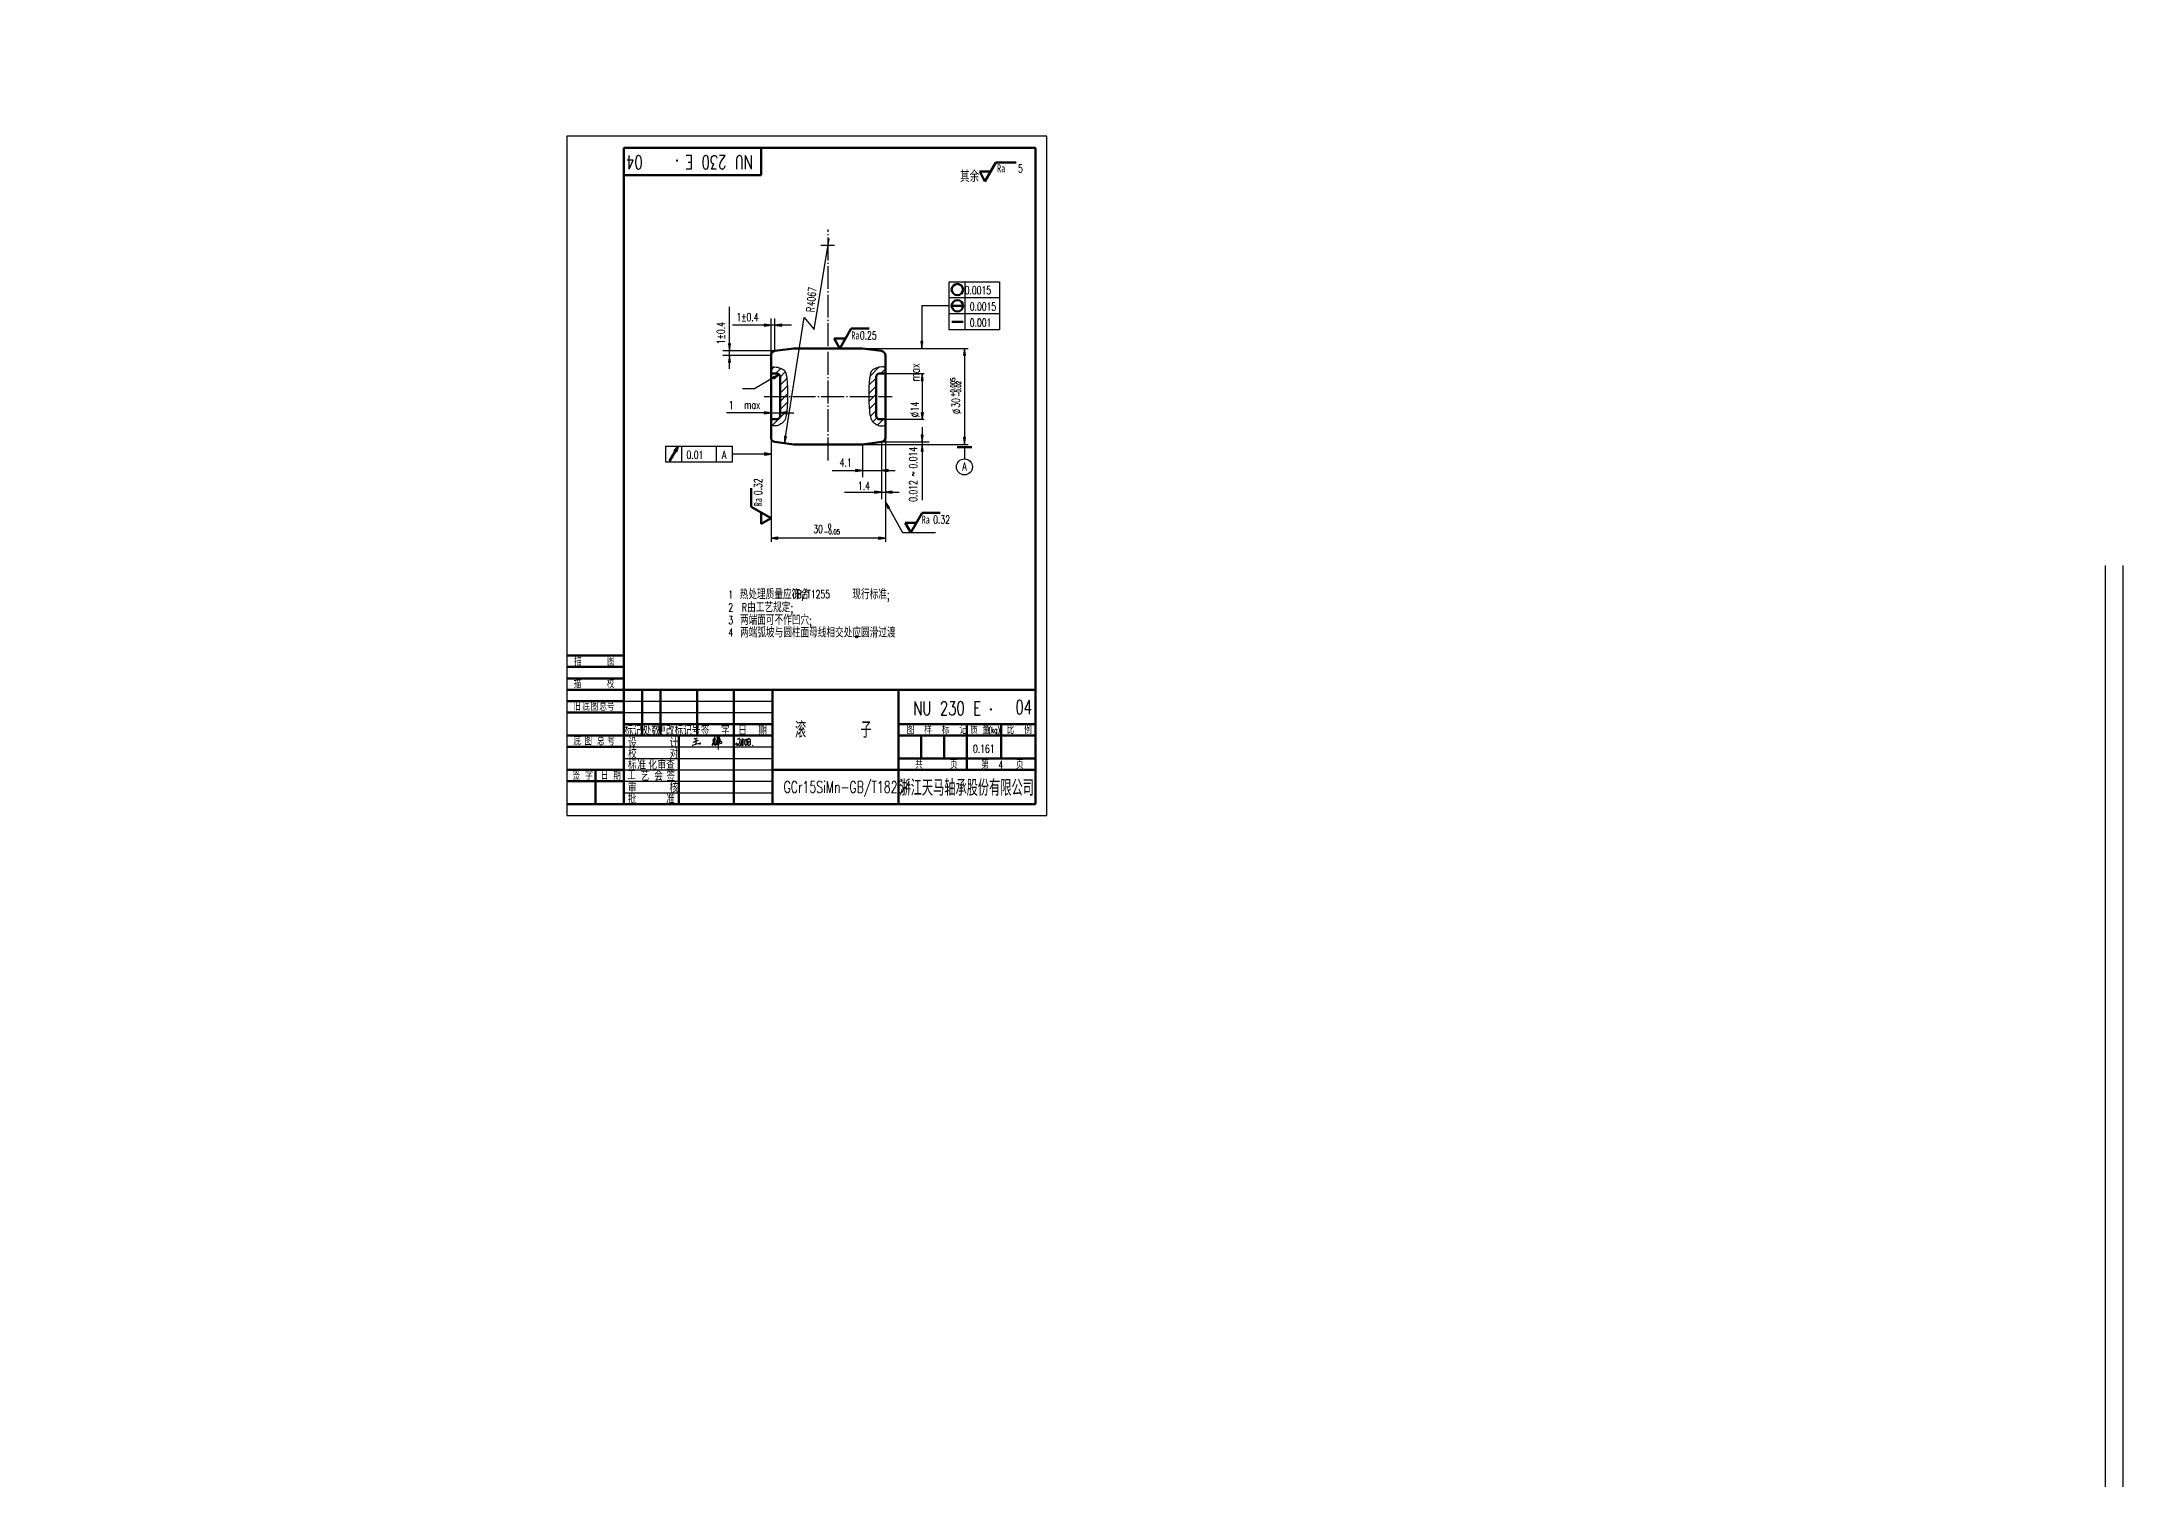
# Model space of a CAD drawing. Extents: x -919 to 2761, y -2175 to 1949.
# Drawn here: x -3 to 914, y -290 to 338 of the extents above; entities that cross this region are included whole.
import ezdxf
from ezdxf.enums import TextEntityAlignment as Align

# ---------------------------------------------------------------- set-up
doc = ezdxf.new("R2010")
doc.units = 0
doc.header["$MEASUREMENT"] = 0
doc.linetypes.add('CENTER', pattern=[12.5, 10, -1, 0.5, -1])
doc.layers.get('0').update_dxf_attribs({"linetype": 'CONTINUOUS'})
doc.layers.add('1', color=7, linetype='CONTINUOUS', lineweight=50)
doc.layers.add('粗实线', color=7, linetype='CONTINUOUS', lineweight=50)
for name, color, linetype in [('2', 7, 'CONTINUOUS'), ('3', 7, 'CENTER'), ('90', 7, 'CONTINUOUS'), ('文字', 7, 'CONTINUOUS')]:
    doc.layers.add(name, color=color, linetype=linetype)
doc.styles.add('HZ', font='txt.shx', dxfattribs={"width": 0.7, "bigfont": 'HZTXT.shx'})
doc.dimstyles.get("Standard").update_dxf_attribs({"dimtxt": 0.18, "dimasz": 0.18, "dimexe": 0.18, "dimexo": 0.0625, "dimgap": 0.09, "dimtad": 0, "dimtih": 1, "dimtoh": 1, "dimdec": 4, "dimzin": 0, "dimdsep": 46, "dimtxsty": 'Standard', "dimcen": 0.09, "dimadec": 0, "dimazin": 0, "dimtfac": 1, "dimtdec": 4, "dimtofl": 0, "dimtmove": 0, "dimatfit": 3, "dimfxl": 0, "dimtolj": 1, "dimtzin": 0, "dimarcsym": 0})

# ---------------------------------------------------------------- blocks, each defined once
blk = doc.blocks.new('BLK', base_point=(1, 0))
for points in [[(0, 0), (1, 0), (0, 0.15), (0, -0.15), (1, 0)], [(0, 0.07), (0.5, 0), (0, -0.07)]]:
    blk.add_lwpolyline(points)
blk = doc.blocks.new('*X5')
at = {"color": 0}
for p, q in [((-82.14, 62.81), (-80.77, 64.19)), ((-80.13, 61.29), (-77.88, 63.54)), ((-78.14, 59.74), (-75.92, 61.97)), ((-78.14, 56.21), (-75.22, 59.13)), ((-78.14, 52.67), (-74.96, 55.85)), ((-78.14, 49.13), (-74.88, 52.39)), ((-78.14, 45.6), (-74.94, 48.8)), ((-81.67, 38.54), (-75.2, 45.01))]:
    blk.add_line(p, q, dxfattribs=at)
blk = doc.blocks.new('*X4')
at = {"color": 0}
for p, q in [((-39.4, 52.52), (-36.14, 55.78)), ((-39.31, 56.15), (-36.14, 59.31)), ((-38.92, 60.07), (-34.97, 64.03)), ((-34.17, 61.29), (-32.14, 63.31)), ((-39.36, 49.03), (-36.14, 52.24)), ((-39.16, 45.69), (-36.14, 48.71)), ((-38.7, 42.62), (-36.14, 45.17)), ((-37.62, 40.17), (-35.86, 41.92)), ((-35.52, 38.73), (-32.96, 41.29))]:
    blk.add_line(p, q, dxfattribs=at)

msp = doc.modelspace()

# ---------------------------------------------------------------- linework, layer by layer
for p, q in [((899.63, 108.98), (899.63, -2175.45)), ((907.33, 108.98), (907.33, -2175.45)), ((251.82, 29.67), (316.82, 29.67)), ((281.63, 30.29), (281.77, 30.34)), ((282.08, 31.78), (284.36, 32.61)), ((282.58, 33.26), (283.93, 33.65)), ((283.26, 33.46), (283.29, 30.84)), ((285.3, 31.09), (284.82, 30.72)), ((291.86, 33.07), (290.7, 32.18)), ((290.7, 32.18), (291.57, 32.49)), ((291.34, 32.41), (290.85, 32.8)), ((291.49, 34.05), (291.34, 32.41)), ((292.07, 30.53), (294.73, 31.45)), ((292.67, 34.29), (292.43, 33.66)), ((292.43, 33.66), (292.67, 33.72)), ((292.67, 32.3), (292.6, 32.26)), ((293.62, 33.72), (292.67, 32.3)), ((294.73, 31.45), (293.09, 33.66)), ((293.09, 33.66), (293.1, 32.25)), ((293.1, 32.25), (293.1, 28.62)), ((293.54, 33.63), (293.54, 33.63)), ((301.35, 33.05), (301.9, 33.27)), ((302.78, 30.46), (303.66, 33.09)), ((303.34, 32.91), (303.21, 30.66)), ((303.4, 33.02), (303.34, 32.91)), ((303.66, 33.09), (303.51, 33.14)), ((303.87, 33.18), (303.87, 32.96)), ((303.87, 32.96), (303.98, 32.85)), ((303.96, 30.59), (304.02, 33.22)), ((303.98, 32.85), (304.88, 32.98)), ((304.62, 32.09), (304.6, 31.21)), ((304.89, 32.73), (304.67, 32.38)), ((305.51, 33.13), (306.39, 33.3)), ((305.72, 30.85), (305.51, 33.13)), ((305.59, 30.61), (305.72, 30.85)), ((305.96, 31.03), (305.94, 30.8)), ((306.19, 31.78), (306.53, 31.96)), ((306.36, 31.79), (306.19, 31.79)), ((306.21, 31.65), (306.19, 31.78)), ((306.5, 31.9), (306.53, 31.95)), ((307.87, 30.45), (308.14, 30.28)), ((251.82, 24.67), (316.82, 24.67)), ((251.82, 19.67), (316.82, 19.67)), ((251.82, 14.67), (316.82, 14.67)), ((251.82, 9.67), (316.82, 9.67))]:
    msp.add_line(p, q)
at = {"const_width": 0.5, "flags": 128}
for points in [[(274.8, 286.05, 1), (275.3, 286.05, 1)], [(412.04, 46.08, 1), (412.54, 46.08, 1)]]:
    msp.add_lwpolyline(points, format="xyb", close=True, dxfattribs=at)
msp.add_lwpolyline([(303.34, 32.85, 0.1, 0, 0), (303.43, 33.11, 0, 0, 0)], format="xyseb")
msp.add_circle((920.63, 108.98), 1840)
for centre, radius, start, end in [((289.88, 8.02), 23.74, 101.59095, 109.97001), ((285.2, 31.18), 0.138, 319.37158, 130.66227), ((292.73, 29.97), 2.42, 137.0124, 164.12751), ((290.04, 30.56), 0.365, 348.91992, 11.66169), ((290.46, 30.49), 0.0632, 179.02593, 317.39464), ((287.66, 33.7), 4.32, 311.08873, 341.18939), ((290.94, 32.91), 0.146, 108.90051, 231.3566), ((292.26, 29.06), 4.22, 98.01467, 108.90051), ((291.17, 31.49), 0.246, 50.34839, 149.09561), ((288.91, 30.78), 2.58, 357.35477, 20.50803), ((291.34, 34.03), 0.158, 8.45256, 58.86145), ((291.8, 30.71), 0.32, 188.7009, 224.45631), ((291.62, 32.35), 0.149, 25.11652, 110.14669), ((291.68, 30.59), 0.154, 224.45631, 309.52176), ((291.69, 33.08), 0.164, 359.17144, 98.01467), ((291.64, 32.36), 0.129, 334.88348, 25.11652), ((291.5, 30.81), 0.437, 309.52176, 344.39943), ((311, 26.31), 19.57, 155.98558, 167.06169), ((305.07, 12.98), 21.95, 121.68271, 126.77396), ((292.02, 30.63), 0.113, 215.42008, 292.70689), ((292.55, 32.37), 0.123, 142.06032, 296.55181), ((293.91, 31.32), 1.84, 97.9203, 142.06032), ((292.94, 34.17), 0.3, 104.56783, 155.7329), ((292.11, 36.66), 3, 280.81666, 287.75239), ((293.28, 31.77), 0.559, 146.23037, 188.99417), ((292.88, 31.79), 0.186, 213.96754, 354.85772), ((293.39, 31.83), 0.623, 92.33967, 156.20507), ((292.97, 34.33), 0.162, 341.75408, 127.877), ((292.65, 36.37), 2.58, 278.14387, 288.0077), ((268.67, 61.69), 38.61, 309.19064, 310.65337), ((293.34, 32.03), 0.422, 299.37258, 86.83027), ((293.47, 33.76), 0.148, 296.71819, 98.97139), ((293.5, 32.72), 0.449, 315.44605, 70.72926), ((301.05, 30.72), 0.436, 39.28163, 162.21778), ((301.04, 30.94), 0.415, 192.53944, 247.10487), ((301.18, 31.27), 0.775, 247.10487, 312.89956), ((303.34, 32.97), 2.78, 225.29559, 244.49123), ((299.13, 33.48), 3.79, 312.89956, 332.46001), ((302.16, 32.8), 0.544, 16.1691, 119.06947), ((302.46, 30.91), 0.548, 234.67309, 305.32691), ((300.76, 32.63), 1.95, 332.46001, 9.34886), ((303.5, 30.65), 0.283, 176.74086, 283.09073), ((303.48, 33.05), 0.0932, 71.57506, 202.90276), ((289.02, 92.9), 64.2, 283.09073, 283.37519), ((303.89, 33.22), 0.039, 246.15434, 1.1942), ((303.84, 30.56), 0.123, 283.37519, 12.58356), ((303.97, 33.22), 0.0456, 358.8058, 181.1942), ((305.95, 31.18), 1.35, 178.80583, 208.5522), ((305.01, 32.16), 0.402, 147.70915, 191.03928), ((305.01, 30.67), 0.273, 208.5522, 288.96947), ((304.89, 32.91), 0.0678, 339.22672, 98.1254), ((306.94, 32.13), 2.13, 159.22672, 163.88305), ((305.75, 28.5), 2.02, 97.80026, 108.96947), ((305.46, 30.63), 0.128, 277.80026, 352.16586), ((306.69, 32.55), 0.818, 126.69897, 249.98147), ((306.61, 31.18), 0.69, 41.18823, 195.35088), ((306.47, 30.87), 0.534, 161.81652, 240.44937), ((306.51, 32.46), 0.813, 70.37403, 112.02258), ((306.51, 31.16), 0.813, 247.97742, 289.62597), ((306.5, 32.73), 0.771, 272.11997, 325.03289), ((306.38, 32.54), 0.791, 341.28446, 59.70183), ((306.14, 31.24), 1.07, 307.15715, 21.24512)]:
    msp.add_arc(centre, radius, start, end)
at = {"layer": '1'}
for p, q in [((431.82, 291.67), (251.82, 291.67)), ((251.82, 291.67), (251.82, 4.67)), ((311.82, 279.67), (311.82, 291.67)), ((431.82, 4.67), (431.82, 291.67)), ((251.82, 279.67), (311.82, 279.67)), ((395.24, 222.57), (400.03, 222.57)), ((395.24, 215.53), (400.24, 215.53)), ((326.14, 203.93), (317.88, 202.85)), ((326.14, 203.93), (356.14, 203.93)), ((356.14, 203.93), (364.4, 202.85)), ((316.14, 200.86), (316.14, 165)), ((316.14, 192.93), (318.64, 192.93)), ((363.64, 192.93), (366.14, 192.93)), ((366.14, 200.86), (366.14, 165)), ((320.14, 191.43), (320.14, 174.43)), ((362.14, 191.43), (362.14, 174.43)), ((316.14, 172.93), (318.64, 172.93)), ((363.64, 172.93), (366.14, 172.93)), ((271.77, 154.64), (275.35, 160.84)), ((273.72, 159.07), (275.35, 160.84)), ((274.68, 158.64), (273.72, 159.07)), ((273.91, 158.98), (274.75, 159.82)), ((274.45, 158.75), (274.77, 159.82)), ((275.35, 160.84), (274.68, 158.64)), ((326.14, 161.93), (317.88, 163.01)), ((326.14, 161.93), (356.14, 161.93)), ((356.14, 161.93), (364.4, 163.01)), ((397.54, 160.79), (403.94, 160.79)), ((226.82, 69.67), (251.82, 69.67)), ((226.82, 64.67), (251.82, 64.67)), ((226.82, 59.67), (251.82, 59.67)), ((226.82, 54.67), (251.82, 54.67)), ((226.82, 49.67), (251.82, 49.67)), ((251.82, 54.67), (431.82, 54.67)), ((259.82, 54.67), (259.82, 34.67)), ((267.82, 54.67), (267.82, 34.67)), ((283.82, 54.67), (283.82, 34.67)), ((299.82, 54.67), (299.82, 34.67)), ((316.82, 54.67), (316.82, 4.67)), ((371.82, 54.67), (371.82, 4.67)), ((226.82, 44.67), (251.82, 44.67)), ((371.82, 39.67), (431.82, 39.67)), ((401.82, 39.67), (401.82, 19.67)), ((416.82, 39.67), (416.82, 24.67)), ((226.82, 34.67), (251.82, 34.67)), ((226.82, 29.67), (251.82, 29.67)), ((371.82, 34.67), (431.82, 34.67)), ((381.82, 34.67), (381.82, 24.67)), ((391.82, 34.67), (391.82, 24.67)), ((226.82, 19.67), (251.82, 19.67)), ((239.32, 19.67), (239.32, 4.67)), ((316.82, 19.67), (371.82, 19.67)), ((371.82, 24.67), (431.82, 24.67)), ((371.82, 19.67), (431.82, 19.67)), ((226.82, 14.67), (251.82, 14.67)), ((226.82, 4.67), (431.82, 4.67))]:
    msp.add_line(p, q, dxfattribs=at)
for centre in [(397.64, 229.63), (397.64, 222.57)]:
    msp.add_circle(centre, 2.5, dxfattribs=at)
for centre, radius, start, end in [((318.14, 200.86), 2, 97.47061, 180), ((364.14, 200.86), 2, 360, 82.52939), ((318.64, 191.43), 1.5, 0, 90), ((363.64, 191.43), 1.5, 90, 180), ((318.64, 174.43), 1.5, 270, 0), ((363.64, 174.43), 1.5, 180, 270), ((318.14, 165), 2, 180, 262.52939), ((364.14, 165), 2, 277.47061, 0)]:
    msp.add_arc(centre, radius, start, end, dxfattribs=at)
at = {"layer": '2'}
for p, q in [((436.82, 296.67), (226.82, 296.67)), ((226.82, 296.67), (226.82, -0.33)), ((436.82, -0.33), (436.82, 296.67)), ((335.05, 212.2), (341.64, 252.04)), ((337.89, 249.04), (343.89, 249.04)), ((393.99, 233.08), (415.99, 233.08)), ((393.99, 212.08), (393.99, 233.08)), ((400.99, 212.08), (400.99, 233.08)), ((415.99, 233.08), (415.99, 212.08)), ((382.11, 222.57), (382.11, 203.99)), ((393.99, 222.57), (382.11, 222.57)), ((415.99, 226.08), (393.99, 226.08)), ((322.02, 162.47), (330.67, 217.41)), ((330.67, 217.41), (335.05, 212.2)), ((415.99, 219.08), (393.99, 219.08)), ((415.99, 212.08), (393.99, 212.08)), ((356.2, 203.93), (402.34, 203.93)), ((400.72, 203.93), (400.72, 161.93)), ((366.2, 192.93), (383.08, 192.93)), ((382.29, 192.93), (382.29, 172.93)), ((308.87, 186.3), (303.67, 186.3)), ((317.1, 191), (308.87, 186.3)), ((366.2, 172.93), (383.08, 172.93)), ((270.13, 161.25), (299.13, 161.25)), ((270.13, 154.25), (270.13, 161.25)), ((277.13, 154.25), (277.13, 161.25)), ((292.13, 161.25), (292.13, 154.25)), ((299.13, 161.25), (299.13, 154.25)), ((313.22, 157.75), (299.13, 157.75)), ((316.14, 164.93), (316.14, 119.29)), ((356.2, 161.93), (402.34, 161.93)), ((366.14, 164.93), (366.14, 119.29)), ((400.74, 160.79), (400.74, 155.79)), ((299.13, 154.25), (270.13, 154.25)), ((366.14, 120.97), (316.14, 120.97)), ((251.82, 49.67), (316.82, 49.67)), ((251.82, 44.67), (316.82, 44.67)), ((226.82, -0.33), (436.82, -0.33))]:
    msp.add_line(p, q, dxfattribs=at)
at = {"layer": '2', "linetype": 'ByBlock'}
for p, q in [((298.01, 195), (298.01, 222.05)), ((325.07, 214.03), (299.28, 214.03)), ((316.14, 200.86), (316.14, 217.03)), ((317.88, 202.85), (317.88, 217.03)), ((317.88, 202.85), (295.01, 202.85)), ((316.14, 200.86), (295.01, 200.86)), ((313.14, 175.76), (296.72, 175.76)), ((316.14, 175.76), (326.14, 175.76)), ((382.29, 169.53), (382.29, 137.57)), ((356.14, 161.93), (356.14, 147.59)), ((364.4, 163.01), (364.4, 138.07)), ((364.4, 163.01), (385.29, 163.01)), ((342.92, 150.59), (370.4, 150.59)), ((348.28, 141.07), (372.14, 141.07))]:
    msp.add_line(p, q, dxfattribs=at)
at = {"layer": '2'}
for points in [[(316.13, 195.66, -0.055464), (317.67, 195.83, -0.064394), (318.99, 195.66, -0.065015), (321.44, 194.66, -0.14435), (322.28, 193.79, -0.073553), (322.83, 192.19, -0.033602), (323.27, 188.52, -0.013101), (323.4, 183.62, -0.013381), (323.27, 178.83, -0.028131), (322.86, 175.09, -0.046352), (322.28, 172.88, -0.123275), (321.43, 171.63, -0.07631), (319.42, 170.32, -0.106457), (317.97, 170.01, -0.084047), (316.13, 170.32)], [(366.15, 195.66, 0.055464), (364.61, 195.83, 0.064394), (363.29, 195.66, 0.065015), (360.85, 194.66, 0.14435), (360.01, 193.79, 0.073553), (359.45, 192.19, 0.033602), (359.01, 188.52, 0.013101), (358.88, 183.62, 0.013381), (359.01, 178.83, 0.028131), (359.42, 175.09, 0.046352), (360.01, 172.88, 0.123275), (360.85, 171.63, 0.07631), (362.86, 170.32, 0.106457), (364.31, 170.01, 0.084047), (366.15, 170.32)]]:
    msp.add_lwpolyline(points, format="xyb", dxfattribs=at)
for centre, radius in [((400.74, 152.11), 3.5), ((353.56, 77.85), 0.5)]:
    msp.add_circle(centre, radius, dxfattribs=at)
at = {"layer": '3'}
for p, q in [((341.14, 154.9), (341.14, 255.84)), ((313.14, 182.93), (369.14, 182.93))]:
    msp.add_line(p, q, dxfattribs=at)
at = {"layer": '粗实线', "color": 7}
for p, q in [((409.64, 276.92), (414.53, 285.13)), ((409.64, 276.92), (407.4, 281.22)), ((407.4, 281.21), (412.2, 281.21))]:
    msp.add_line(p, q, dxfattribs=at)
at = {"layer": '粗实线'}
for p, q in [((414.53, 285.13), (423.37, 285.13)), ((346.25, 203.92), (351.25, 212.58)), ((351.25, 212.58), (359.08, 212.58)), ((346.25, 203.92), (343.75, 208.25)), ((343.75, 208.25), (348.75, 208.25)), ((307.48, 134.68), (307.48, 142.86)), ((316.14, 129.68), (307.48, 134.68)), ((311.81, 127.18), (311.81, 132.18)), ((316.14, 129.68), (311.81, 127.18)), ((377.29, 123.38), (382.29, 132.04)), ((382.29, 132.04), (390.12, 132.04)), ((374.79, 127.71), (379.79, 127.71)), ((377.29, 123.38), (374.79, 127.71))]:
    msp.add_line(p, q, dxfattribs=at)
at = {"layer": '粗实线', "lineweight": 50}
for p, q in [((251.82, 39.67), (316.82, 39.67)), ((251.82, 34.67), (316.82, 34.67)), ((275.82, 4.67), (275.82, 34.67)), ((299.82, 4.67), (299.82, 34.67))]:
    msp.add_line(p, q, dxfattribs=at)

# ---------------------------------------------------------------- block references
at = {"layer": '2', "linetype": 'ByBlock', "xscale": 3, "yscale": 3, "zscale": 3}
for p in [(316.14, 214.03), (316.14, 175.76), (356.14, 150.59), (364.4, 141.07), (366.14, 120.97)]:
    msp.add_blockref('BLK', p, dxfattribs=at)
for p, rotation in [((317.88, 214.03), 180), ((298.01, 202.85), 270), ((400.72, 203.93), 90), ((298.01, 200.86), 90), ((382.29, 192.93), 90), ((320.14, 175.76), 180), ((382.29, 163.01), 270), ((382.29, 161.93), 90), ((364.4, 150.59), 180), ((366.14, 141.07), 180), ((316.14, 120.97), 180)]:
    msp.add_blockref('BLK', p, dxfattribs=dict(at, rotation=rotation))
at = {"layer": '2', "yscale": 3, "zscale": 3}
for p, xscale, rotation in [((382.13, 203.99), 3, 270.0634769860661), ((319.7, 192.49), 3.000000000000012, 29.71923220152999), ((382.31, 172.79), 3, 270.0634769860661), ((322.02, 162.47), 3, 261.0567838706425), ((400.72, 161.93), 3, 270.0634769860661)]:
    msp.add_blockref('BLK', p, dxfattribs=dict(at, xscale=xscale, rotation=rotation))
at = {"layer": '2'}
for name in ['*X5', '*X4']:
    msp.add_blockref(name, (398.29, 131.64), dxfattribs=at)
at = {"layer": '2', "xscale": 3, "yscale": 3, "zscale": 3}
msp.add_blockref('BLK', (316.22, 157.75), dxfattribs=at)

# ---------------------------------------------------------------- texts
at = {"width": 0.7}
for p in [(415.04, 280.92), (351.27, 207.85), (382.05, 127.31)]:
    msp.add_text('Ra', height=3.5, dxfattribs=at).set_placement(p)
at = {"style": 'HZ', "width": 0.7}
msp.add_text('~', height=2.86, rotation=90, dxfattribs=at).set_placement((379.58, 147.93))
at = {"width": 0.7}
msp.add_text('Ra', height=3.5, rotation=90, dxfattribs=at).set_placement((312.22, 134.97))
at = {"layer": '2', "style": 'HZ', "width": 0.7}
for s, height, rotation, p in [('04', 6, 180, (260.01, 288.25)), ('R', 3.5, 85, (335.05, 219.64)), ('max', 4, 90, (381.14, 189.48)), ('%%c', 4, 90, (381.05, 173.79)), ('%%c', 4, 90, (399.3, 175.12))]:
    msp.add_text(s, height=height, rotation=rotation, dxfattribs=at).set_placement(p)
at = {"layer": '2', "style": 'HZ'}
for s, height, width, p in [('其余', 4.998, 0.7, (398.8, 276.64, 3.57)), ('max', 3.5, 0.7, (304.42, 177.49)), ('A', 3.5, 0.7, (294.71, 155.59)), ('A', 3.5, 0.7, (399.79, 150.51)), ('2', 3.5, 0.7, (297.48, 88.93)), ('1', 3.5, 0.7, (297.48, 94.52)), ('热处理质量应符合       现行标准;', 4, 0.7, (302.47, 94.29)), ('R', 3.5, 0.7, (303.4, 88.93)), ('   由工艺规定;', 4, 0.7, (297.57, 88.57)), ('JB/T1255', 3.5, 0.7, (325.68, 94.7)), ('3', 3.5, 0.7, (297.48, 83.35)), ('  两端面可不作凹穴;', 4, 0.7, (297.57, 83.07)), ('4', 3.5, 0.7, (297.48, 77.95)), ('  两端弧坡与圆柱面母线相交处应圆滑过渡', 4, 0.7, (297.59, 77.57)), ('描', 3.5, 0.7, (230.05, 65.17)), ('图', 3.5, 0.7, (244.49, 65.17)), ('描', 3.5, 0.7, (229.85, 55.42)), ('校', 3.5, 0.7, (244.34, 55.42)), ('旧', 3.5, 0.7, (229.7, 45.53)), ('底', 3.5, 0.7, (233.61, 45.53)), ('图', 3.5, 0.7, (237.31, 45.53)), ('总', 3.5, 0.7, (241.02, 45.53)), ('号', 3.5, 0.7, (244.34, 45.53)), ('04', 6, 0.7, (423.03, 44.06)), ('滚     子', 7, 0.7, (326.63, 33.66)), ('图  样  标  记', 3.5, 0.7, (375.47, 35.33)), ('质 量', 3.5, 0.666, (403.35, 35.45)), ('比  例', 3.5, 0.7, (419.24, 35.33)), ('底', 3.5, 0.7, (229.7, 30.43)), ('图', 3.5, 0.7, (234.58, 30.43)), ('总', 3.5, 0.7, (240.05, 30.43)), ('号', 3.5, 0.7, (244.54, 30.43)), ('签 字', 3.5, 0.7, (229.4, 15.38)), ('日 期', 3.5, 0.7, (241.7, 15.38)), ('共     页', 3.5, 0.7, (379.21, 20.17)), ('第     页', 3.5, 0.7, (408.11, 20.17)), ('4', 3.5, 0.666, (415.59, 20.04))]:
    msp.add_text(s, height=height, dxfattribs=dict(at, width=width)).set_placement(p)
at = {"layer": '2', "style": 'HZ', "width": 0.688541}
msp.add_text('(kg)', height=2.5, dxfattribs=at).set_placement((411.2, 35.76), (416.36, 35.76), align=Align.FIT)
at = {"layer": '2', "insert": (341.14, 120.97), "char_height": 0.18, "attachment_point": 5}
msp.add_mtext('\\A1;  ', dxfattribs=at)
at = {"layer": '90', "style": 'HZ', "width": 0.7}
for s, height, rotation, p in [('NU 230 E', 6, 180, (308.27, 288.28)), ('4067', 3.5, 85, (335.25, 222.2)), ('1%%p0.4', 3.5, 90, (295.95, 205.77)), ('+0.005', 2, 90, (396.68, 182.69)), ('-0.02', 2, 90, (399.18, 182.69)), ('14', 3.5, 90, (380.73, 176.37)), ('30', 3.5, 90, (398.68, 178.01))]:
    msp.add_text(s, height=height, rotation=rotation, dxfattribs=at).set_placement(p)
for s, p in [('5', (425.24, 280.83)), ('0.0015', (406.6, 227.59)), ('0.25', (358.67, 207.84)), ('0.32', (390.75, 127.32))]:
    msp.add_text(s, height=3.5, dxfattribs=at).set_placement(p, align=Align.CENTER)
for s, height, p in [('0.0015', 3.5, (403.05, 220.48)), ('1%%p0.4', 3.5, (301.02, 215.87)), ('0.001', 3.5, (403.05, 213.44)), ('1', 3.5, (297.7, 177.36)), ('0.01', 3.5, (279.2, 155.59)), ('4.1', 3.5, (346.14, 152.25)), ('1.4', 3.5, (354.14, 142.08)), ('30', 3.5, (334.63, 123.18)), ('-0.05', 2, (339.3, 122.68)), ('0', 2, (341, 125.18)), ('NU 230 E', 6, (378.36, 43.6)), ('0.161', 3.5, (404.45, 27.15)), ('GCr15SiMn-GB/T18254', 5, (321.65, 9.67))]:
    msp.add_text(s, height=height, dxfattribs=at).set_placement(p)
for s, p in [('0.014', (380.04, 156.1)), ('0.32', (312.21, 143.42)), ('0.012', (380.04, 141.57))]:
    msp.add_text(s, height=3.5, rotation=90, dxfattribs=at).set_placement(p, align=Align.CENTER)
at = {"layer": '文字', "style": 'HZ', "width": 0.7}
for s, height, p in [('标记', 4, (255.82, 37.17)), ('处数', 4, (263.82, 37.17)), ('更改标记号', 4, (275.82, 37.17)), ('签  字', 4, (291.75, 37.17)), ('日  期', 4, (308.09, 37.17)), ('校   ', 4, (259.28, 27.04)), ('设   ', 4, (259.28, 31.72)), (' 对', 4, (272.44, 27.04)), (' 计', 4, (272.44, 31.72)), ('工', 4, (255.1, 17.39)), ('标   ', 4, (259.18, 22.09)), ('准', 4, (259.56, 22.14)), ('艺', 4, (260.97, 17.31)), ('化   ', 4, (268.1, 22.09)), ('会', 4, (266.98, 17.33)), ('审', 4, (268.39, 22.09)), ('查', 4, (272.12, 22.09)), ('签', 4, (272.32, 17.23)), ('批   ', 4, (259.16, 7.11)), ('审   ', 4, (259.14, 12.14)), ('准', 4, (272.21, 7.29)), (' 核', 4, (272.38, 12.14)), ('浙江天马轴承股份有限公司', 7, (401.71, 12.16))]:
    msp.add_text(s, height=height, dxfattribs=at).set_placement(p, align=Align.MIDDLE)

# ---------------------------------------------------------------- leaders
msp.add_leader([(366.14, 136.82), (373.66, 123.38), (388.13, 123.38)], dimstyle='Standard', override={"dimtxt": 3.5, "dimasz": 3, "dimexe": 3, "dimexo": 0, "dimgap": 0.09, "dimtad": 0, "dimtih": 0, "dimtoh": 0, "dimtxsty": 'HZ', "dimtmove": 2, "dimldrblk": 'BLK'})

doc.saveas('drawing.dxf')
